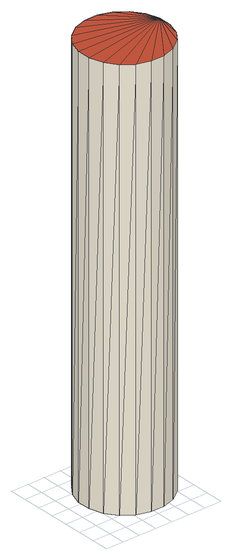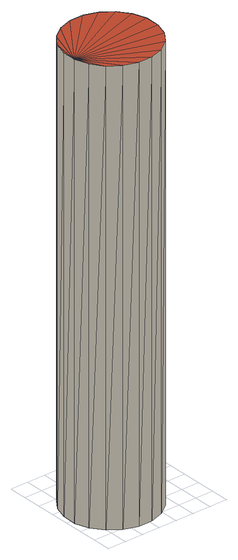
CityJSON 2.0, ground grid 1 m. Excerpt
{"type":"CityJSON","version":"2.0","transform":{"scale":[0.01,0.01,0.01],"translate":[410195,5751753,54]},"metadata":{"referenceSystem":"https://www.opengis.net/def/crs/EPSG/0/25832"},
"CityObjects":{
"building1":{"type":"Building","attributes":{"Geometrietyp2DReferenz":"1000","Gemeindeschluessel":"05515000","function":"51002_1251","roofType":"9999","measuredHeight":24.51},"geometry":[{"type":"Solid","lod":"2","boundaries":[[[[0,1,2]],[[1,3,2]],[[4,5,0]],[[5,1,0]],[[6,7,4]],[[7,5,4]],[[8,9,6]],[[9,7,6]],[[10,11,8]],[[11,9,8]],[[12,13,10]],[[13,11,10]],[[14,15,12]],[[15,13,12]],[[16,17,14]],[[17,15,14]],[[18,19,16]],[[19,17,16]],[[20,21,18]],[[21,19,18]],[[22,23,20]],[[23,21,20]],[[24,25,22]],[[25,23,22]],[[26,27,24]],[[27,25,24]],[[28,29,26]],[[29,27,26]],[[30,31,28]],[[31,29,28]],[[32,33,30]],[[33,31,30]],[[34,35,32]],[[35,33,32]],[[36,37,34]],[[37,35,34]],[[38,39,36]],[[39,37,36]],[[2,3,38]],[[3,39,38]],[[5,7,1]],[[7,9,1]],[[9,11,1]],[[11,13,1]],[[13,15,1]],[[15,17,1]],[[17,19,1]],[[19,21,1]],[[21,23,1]],[[23,25,1]],[[25,27,1]],[[27,29,1]],[[29,31,1]],[[31,33,1]],[[33,35,1]],[[35,37,1]],[[37,39,1]],[[39,3,1]],[[6,4,8]],[[4,0,8]],[[0,2,8]],[[2,38,8]],[[38,36,8]],[[36,34,8]],[[34,32,8]],[[32,30,8]],[[30,28,8]],[[28,26,8]],[[26,24,8]],[[24,22,8]],[[22,20,8]],[[20,18,8]],[[18,16,8]],[[16,14,8]],[[14,12,8]],[[12,10,8]]]],"semantics":{"surfaces":[{"type":"WallSurface"},{"type":"GroundSurface"},{"type":"RoofSurface"}],"values":[[0,0,0,0,0,0,0,0,0,0,0,0,0,0,0,0,0,0,0,0,0,0,0,0,0,0,0,0,0,0,0,0,0,0,0,0,0,0,0,0,1,1,1,1,1,1,1,1,1,1,1,1,1,1,1,1,1,1,2,2,2,2,2,2,2,2,2,2,2,2,2,2,2,2,2,2]]}}]}
},
"vertices":[
[438,504,2477],[438,504,26],[364,528,2477],[364,528,26],[502,458,2477],[502,458,26],[548,394,2477],[548,394,26],[572,320,2477],[572,320,26],[572,242,2477],[572,242,26],[548,167,2477],[548,167,26],[502,104,2477],[502,104,26],[438,58,2477],[438,58,26],[364,34,2477],[364,34,26],[286,34,2477],[286,34,26],[211,58,2477],[211,58,26],[148,104,2477],[148,104,26],[102,167,2477],[102,167,26],[78,242,2477],[78,242,26],[78,320,2477],[78,320,26],[102,394,2477],[102,394,26],[148,458,2477],[148,458,26],[211,504,2477],[211,504,26],[286,528,2477],[286,528,26]
]}
